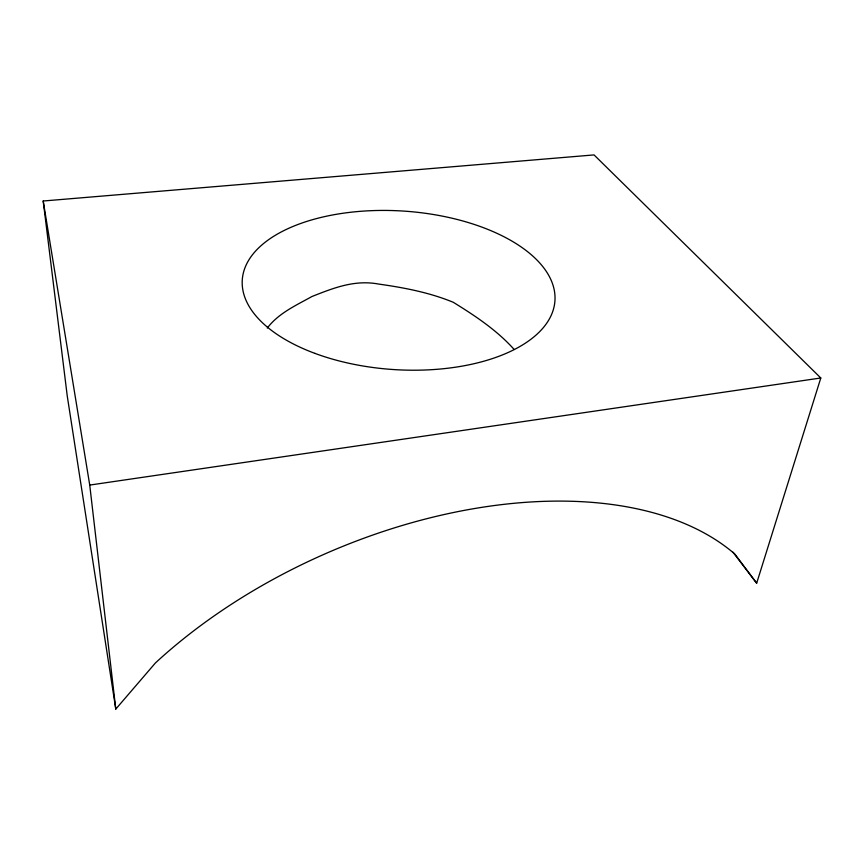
<?xml version="1.0" encoding="UTF-8"?>
<svg xmlns="http://www.w3.org/2000/svg" width="864" height="864" viewBox="0 0 864 864"><rect width="100%" height="100%" fill="white"/><g stroke="black" fill="none" stroke-linecap="round" stroke-linejoin="round"><path stroke-width="1.3" d="M756.67 583.2L820.8 377.989L594.043 154.915L43.2 201.01L67.252 396.004L115.787 709.085L155.455 662.915A388.962 224.435 -23.7 0 1 734.821 554.029L756.67 583.2L732.964 552.193M267.278 328.072C278.608 313.135 296.039 305.402 311.969 296.503C334.001 287.788 354.802 279.558 378.853 284.094C404.168 287.669 429.538 292.518 453.265 302.281C475.114 315.781 496.94 330.232 514.166 349.488M115.787 709.085L89.737 485.071L820.8 377.989M43.2 201.01L89.737 485.071M314.885 353.365A156.676 79.391 3.8 0 0 554.904 301.19A156.676 79.391 3.8 0 0 326.052 216.292A156.676 79.391 3.8 0 0 314.885 353.365"/></g></svg>
